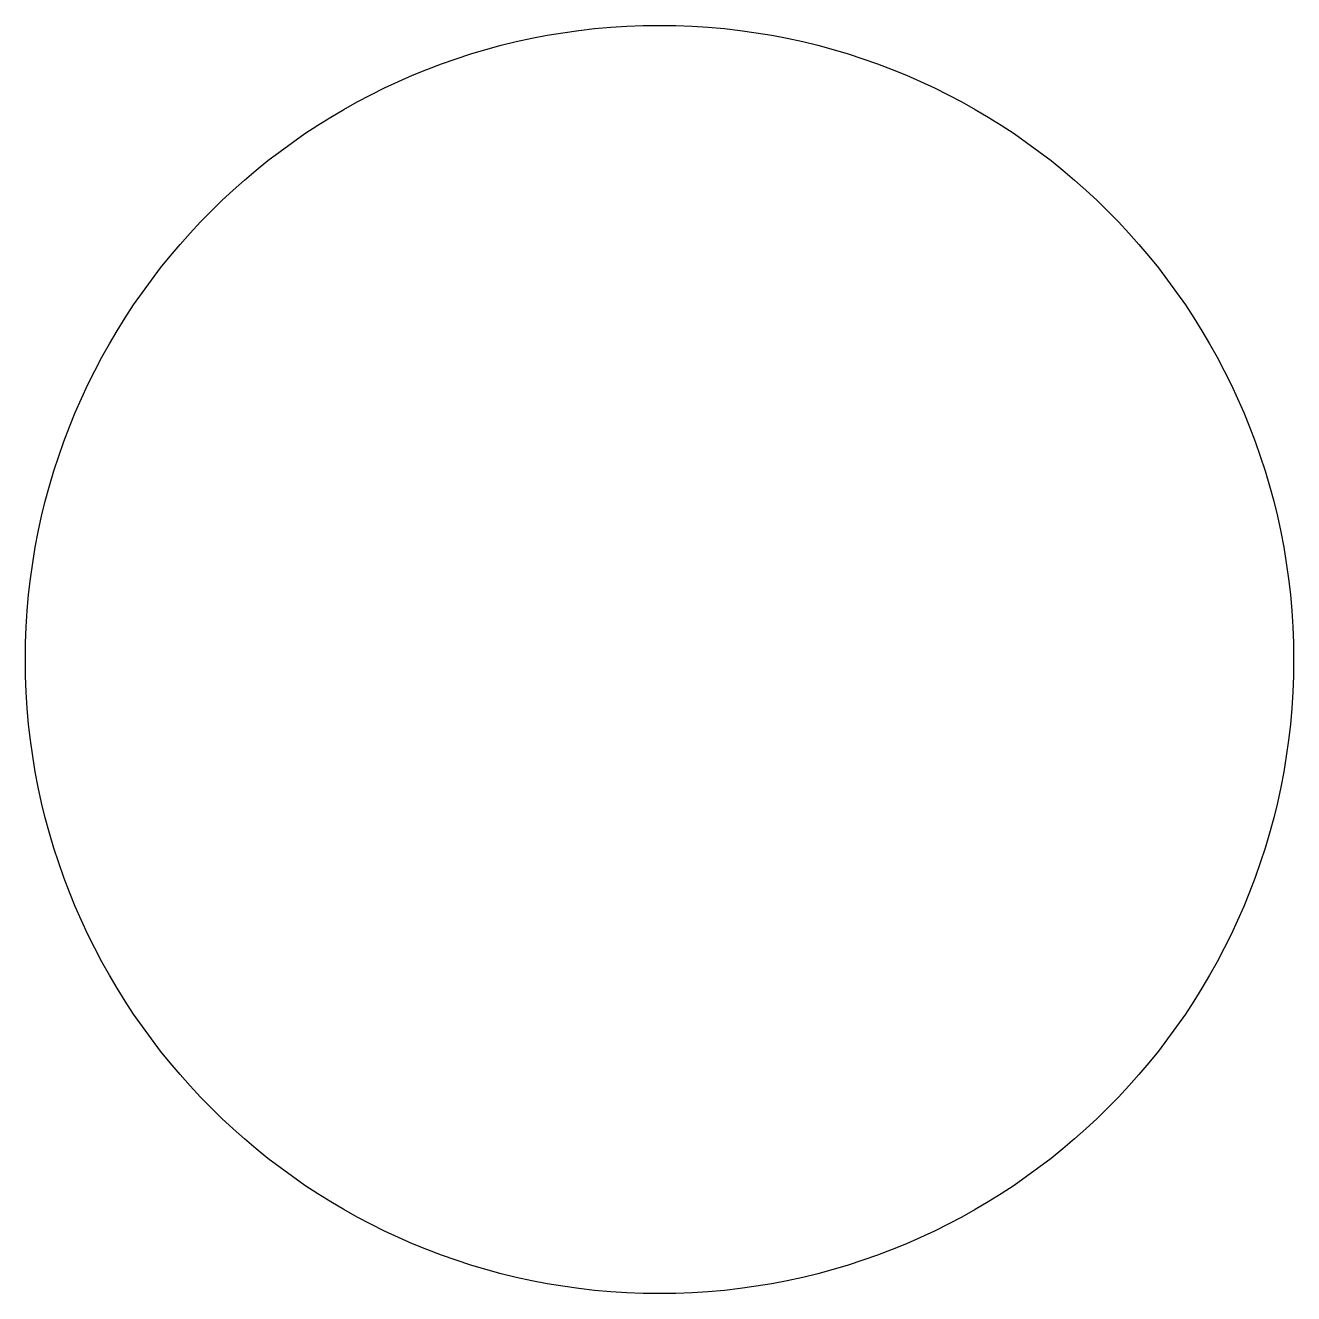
# Model space of a CAD drawing. Header units: millimetres. Extents: x -200 to 200, y -200 to 200.
import ezdxf

# ---------------------------------------------------------------- set-up
doc = ezdxf.new("R2010")
doc.units = ezdxf.units.MM
doc.layers.add('X-XX-AL-VERWIJZING-S', color=7, linetype='Continuous', lineweight=25)

msp = doc.modelspace()

# ---------------------------------------------------------------- linework, layer by layer
at = {"layer": 'X-XX-AL-VERWIJZING-S'}
msp.add_circle((0, 0), 200, dxfattribs=at)

doc.saveas('drawing.dxf')
